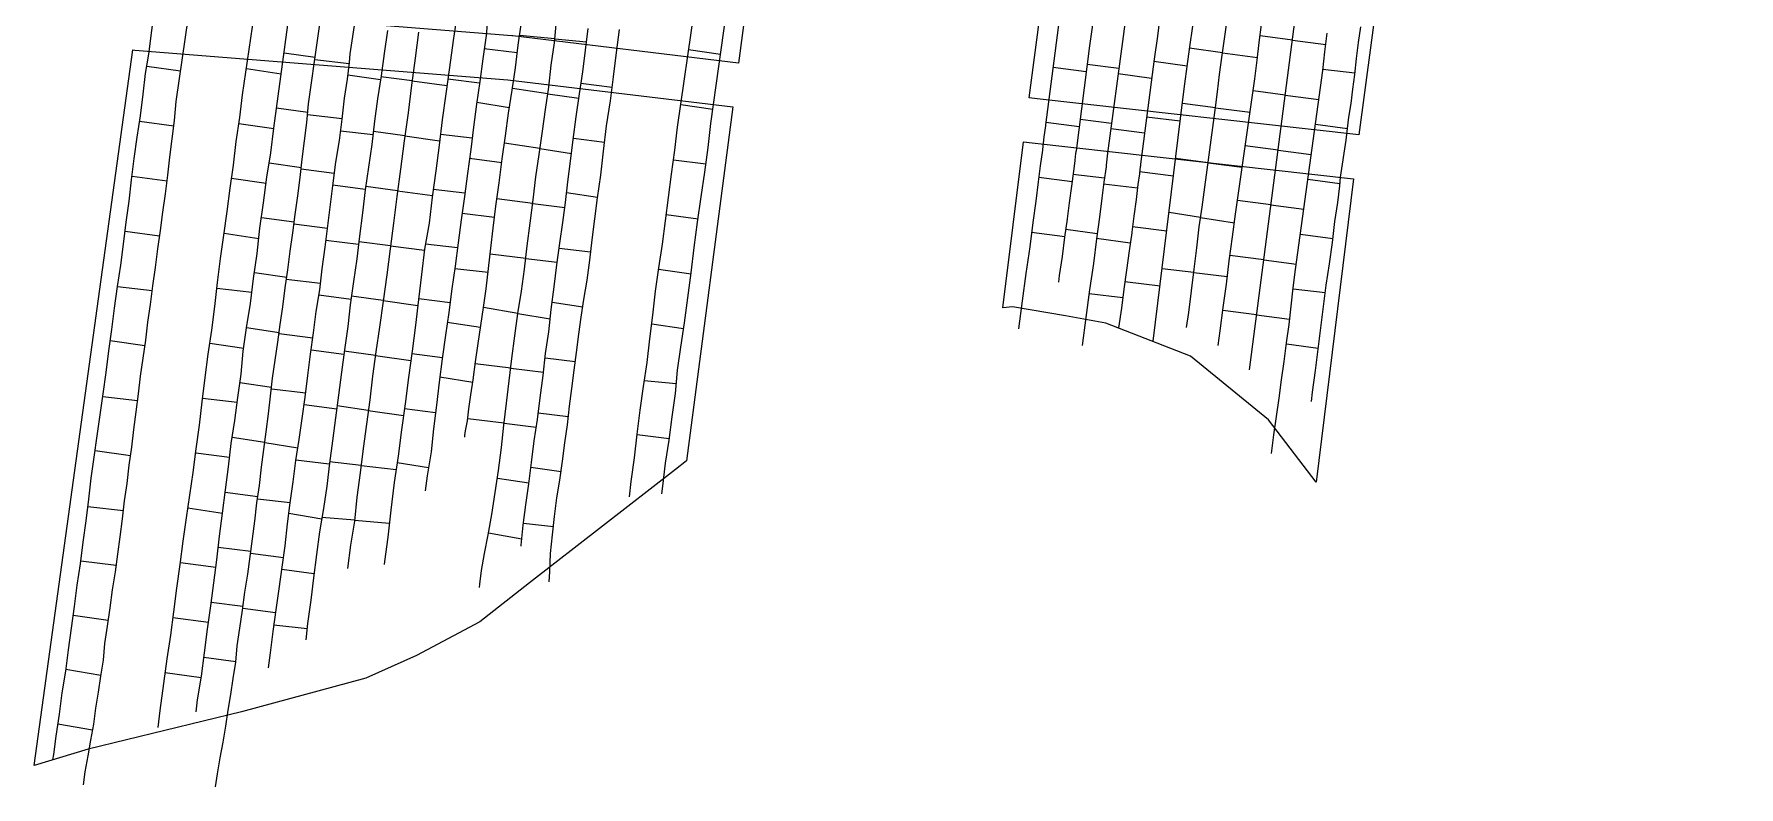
# Model space of a CAD drawing. Extents: x 705628 to 706171, y 1563556 to 1564504.
# Drawn here: x 705877.2 to 706031, y 1563555.8 to 1563623.7 of the extents above; entities that cross this region are included whole.
import ezdxf

# ---------------------------------------------------------------- set-up
doc = ezdxf.new("R2010")
doc.units = 0
doc.layers.add('10108_0101_PANTES', color=7, linetype='Continuous')
doc.layers.add('AGROCAD PLL', color=7, linetype='Continuous')
doc.layers.add('10108_0101_REAL', color=30, linetype='Continuous', lineweight=25)

msp = doc.modelspace()

# ---------------------------------------------------------------- linework, layer by layer
at = {"layer": '10108_0101_PANTES'}
for points in [[(705974.64, 1563877.24), (705940.74, 1563621.13), (705920.37, 1563623.58), (705920.29, 1563623.59), (705887.06, 1563626.24), (705886.63, 1563626.28), (705886.28, 1563626.31), (705919.43, 1563881.94), (705926.44, 1563881.16), (705926.5, 1563881.15), (705958.89, 1563878.45), (705974.64, 1563877.24)], [(706030.95, 1563870.93), (705996.69, 1563614.64), (705967.66, 1563617.89), (705966.95, 1563617.98), (706000.84, 1563874.79), (706008.67, 1563874.24), (706008.82, 1563874.24), (706008.89, 1563874.24), (706022.86, 1563874.8), (706024.79, 1563874.87), (706027.68, 1563874.47), (706028.94, 1563873.61), (706030.73, 1563871.56), (706030.95, 1563870.93)], [(705940.22, 1563617.17), (705936.05, 1563585.23), (705935.05, 1563584.46), (705921.88, 1563574.21), (705917.39, 1563570.71), (705911.7, 1563567.66), (705907.13, 1563565.61), (705895.89, 1563562.57), (705882.06, 1563559.2), (705877.2, 1563557.72), (705886.09, 1563622.31), (705886.28, 1563622.29), (705919.93, 1563619.61), (705940.22, 1563617.17)], [(705996.2, 1563610.67), (705992.84, 1563583.3), (705988.52, 1563588.92), (705981.49, 1563594.68), (705973.87, 1563597.65), (705970.22, 1563598.33), (705965.45, 1563599.13), (705964.57, 1563599.03), (705966.43, 1563614.01), (705967.2, 1563613.92), (705996.2, 1563610.67)]]:
    msp.add_lwpolyline(points, close=True, dxfattribs=at)
at = {"layer": '10108_0101_REAL'}
for points in [[(705986.82, 1563593.45), (705998.07, 1563679.94), (705998.4, 1563682.46), (705998.77, 1563684.98), (705999.05, 1563687.4), (705999.4, 1563689.82), (705999.71, 1563692.32), (706000.05, 1563694.78), (706000.37, 1563697.27), (706000.69, 1563699.72), (706000.97, 1563702.15), (706001.4, 1563704.55), (706001.71, 1563706.96), (706001.98, 1563709.36), (706002.31, 1563711.64), (706002.63, 1563713.98), (706002.91, 1563716.4), (706003.27, 1563718.84), (706003.58, 1563721.27)], [(705878.89, 1563558.24), (705878.97, 1563558.72), (705879.18, 1563560.37), (705879.48, 1563562.36), (705879.73, 1563564.3), (705880.05, 1563566.26), (705880.3, 1563568.18), (705880.58, 1563570.12), (705880.83, 1563572.08), (705881.08, 1563574.01), (705881.37, 1563575.93), (705881.63, 1563577.88), (705881.89, 1563579.8), (705882.12, 1563581.76), (705882.34, 1563583.67), (705882.62, 1563585.57), (705882.87, 1563587.49), (705883.17, 1563589.39), (705883.43, 1563591.29), (705883.71, 1563593.21), (705883.95, 1563595.17), (705884.21, 1563597.09), (705884.46, 1563599.01), (705884.71, 1563600.95), (705885.03, 1563602.89), (705885.25, 1563604.79), (705885.51, 1563606.76), (705885.76, 1563608.68), (705885.99, 1563610.59), (705886.23, 1563612.53), (705886.48, 1563614.43), (705886.79, 1563616.38), (705887.04, 1563618.31), (705887.25, 1563620.2), (705887.53, 1563621.93), (705888.4, 1563628.6)], [(705881.64, 1563556), (705881.81, 1563557.16), (705882.06, 1563558.61), (705882.32, 1563560.03), (705882.57, 1563561.47), (705882.77, 1563562.92), (705883, 1563564.35), (705883.21, 1563565.79), (705883.46, 1563567.24), (705883.59, 1563568.73), (705883.82, 1563570.32), (705884.05, 1563571.95), (705884.28, 1563573.58), (705884.54, 1563575.2), (705884.74, 1563576.8), (705884.96, 1563578.38), (705885.18, 1563579.99), (705885.36, 1563581.62), (705885.59, 1563583.19), (705885.78, 1563584.85), (705886, 1563586.45), (705886.19, 1563588.06), (705886.4, 1563589.65), (705886.6, 1563591.27), (705886.78, 1563592.88), (705887.02, 1563594.5), (705887.26, 1563596.13), (705887.46, 1563597.73), (705887.69, 1563599.34), (705887.9, 1563601.03), (705888.15, 1563602.68), (705888.37, 1563604.36), (705888.59, 1563606.01), (705888.82, 1563607.66), (705889.04, 1563609.34), (705889.27, 1563611), (705889.45, 1563612.64), (705889.64, 1563614.3), (705889.86, 1563615.96), (705890.01, 1563617.65), (705891.65, 1563629.09)], [(705891.8, 1563562.58), (705891.92, 1563563.65), (705892.28, 1563565.81), (705892.58, 1563567.91), (705892.85, 1563570.05), (705893.13, 1563572.13), (705893.4, 1563574.23), (705893.68, 1563576.31), (705893.93, 1563578.42), (705894.18, 1563580.5), (705894.46, 1563582.61), (705894.73, 1563584.68), (705894.98, 1563586.78), (705895.3, 1563588.86), (705895.56, 1563590.96), (705895.87, 1563593.06), (705896.06, 1563595.14), (705896.36, 1563597.23), (705896.7, 1563599.44), (705896.99, 1563601.68), (705897.31, 1563603.94), (705897.57, 1563606.23), (705897.88, 1563608.52), (705898.2, 1563610.82), (705898.54, 1563613.03), (705898.83, 1563615.25), (705900.71, 1563629.26)], [(705893.57, 1563555.8), (705893.74, 1563556.97), (705893.99, 1563558.42), (705894.25, 1563559.83), (705894.5, 1563561.27), (705894.7, 1563562.73), (705894.93, 1563564.15), (705895.15, 1563565.59), (705895.39, 1563567.05), (705895.52, 1563568.53), (705895.75, 1563570.13), (705895.98, 1563571.75), (705896.21, 1563573.38), (705896.47, 1563575), (705896.67, 1563576.6), (705896.89, 1563578.19), (705897.11, 1563579.79), (705897.29, 1563581.43), (705897.52, 1563582.99), (705897.71, 1563584.65), (705897.93, 1563586.26), (705898.12, 1563587.86), (705898.34, 1563589.46), (705898.53, 1563591.08), (705898.71, 1563592.68), (705898.95, 1563594.31), (705899.19, 1563595.93), (705899.39, 1563597.53), (705899.62, 1563599.14), (705899.83, 1563600.84), (705900.08, 1563602.48), (705900.3, 1563604.16), (705900.52, 1563605.82), (705900.75, 1563607.47), (705900.97, 1563609.15), (705901.2, 1563610.8), (705901.38, 1563612.45), (705901.57, 1563614.1), (705901.79, 1563615.77), (705901.94, 1563617.45), (705903.58, 1563628.9)], [(705888.38, 1563561.17), (705888.58, 1563562.69), (705888.89, 1563565.13), (705889.19, 1563567.36), (705889.52, 1563569.5), (705889.79, 1563571.61), (705890.08, 1563573.75), (705890.37, 1563575.86), (705890.63, 1563577.98), (705890.93, 1563580.08), (705891.25, 1563582.14), (705891.55, 1563584.19), (705891.82, 1563586.3), (705892.1, 1563588.44), (705892.35, 1563590.56), (705892.62, 1563592.74), (705892.9, 1563594.87), (705893.23, 1563597.02), (705893.49, 1563599.17), (705893.74, 1563601.31), (705894, 1563603.48), (705894.3, 1563605.59), (705894.62, 1563607.72), (705894.89, 1563609.83), (705895.17, 1563611.92), (705895.42, 1563614.04), (705895.74, 1563616.21), (705895.99, 1563618.26), (705897.34, 1563627.49)], [(705933.81, 1563582.26), (705933.89, 1563582.93), (705934.15, 1563585.03), (705934.47, 1563587.11), (705934.73, 1563589.21), (705935.04, 1563591.31), (705935.23, 1563593.4), (705935.52, 1563595.49), (705935.86, 1563597.69), (705936.15, 1563599.93), (705936.47, 1563602.2), (705936.74, 1563604.48), (705937.04, 1563606.77), (705937.36, 1563609.07), (705937.7, 1563611.28), (705937.99, 1563613.5), (705938.22, 1563615.68), (705939.88, 1563627.51)], [(705898.33, 1563566.56), (705898.52, 1563567.89), (705898.76, 1563569.84), (705899.02, 1563571.78), (705899.31, 1563573.69), (705899.56, 1563575.64), (705899.83, 1563577.56), (705900.06, 1563579.53), (705900.28, 1563581.44), (705900.56, 1563583.34), (705900.81, 1563585.26), (705901.11, 1563587.16), (705901.36, 1563589.06), (705901.65, 1563590.98), (705901.88, 1563592.94), (705902.14, 1563594.86), (705902.4, 1563596.78), (705902.65, 1563598.71), (705902.97, 1563600.65), (705903.18, 1563602.55), (705903.44, 1563604.52), (705903.69, 1563606.45), (705903.92, 1563608.35), (705904.16, 1563610.3), (705904.41, 1563612.2), (705904.73, 1563614.15), (705904.98, 1563616.07), (705905.19, 1563617.96), (705905.46, 1563619.69), (705905.63, 1563621.19), (705905.71, 1563621.95), (705905.71, 1563621.96), (705906.21, 1563625.3)], [(705915.34, 1563625.57), (705914.99, 1563623.16), (705914.65, 1563620.72), (705914.32, 1563618.34), (705914, 1563616.01), (705913.72, 1563613.72), (705913.43, 1563611.39), (705913.1, 1563609.04), (705912.83, 1563606.67), (705912.42, 1563604.34), (705912.15, 1563602.06), (705911.88, 1563599.78), (705911.61, 1563597.46), (705911.28, 1563595.12), (705910.96, 1563592.76), (705910.67, 1563590.37), (705910.34, 1563588.04), (705910.03, 1563585.66), (705909.68, 1563583.27), (705909.36, 1563580.79), (705909.1, 1563578.33), (705908.81, 1563576.15), (705908.76, 1563575.88)], [(705918.16, 1563625.72), (705917.96, 1563623.62), (705917.67, 1563621.51), (705917.39, 1563619.48), (705917.11, 1563617.41), (705916.82, 1563615.34), (705916.58, 1563613.32), (705916.28, 1563611.15), (705916.03, 1563609.1), (705915.72, 1563606.99), (705915.43, 1563604.9), (705915.18, 1563602.8), (705914.87, 1563600.74), (705914.6, 1563598.63), (705914.29, 1563596.56), (705914.01, 1563594.45), (705913.74, 1563592.34), (705913.49, 1563590.25), (705913.22, 1563588.12), (705913, 1563586.04), (705912.65, 1563583.89), (705912.47, 1563582.53)], [(705917.38, 1563573.79), (705917.4, 1563574.1), (705917.54, 1563575.32), (705917.82, 1563576.87), (705918.15, 1563578.54), (705918.48, 1563580.4), (705918.79, 1563582.37), (705919.08, 1563584.37), (705919.36, 1563586.42), (705919.57, 1563588.44), (705919.81, 1563590.44), (705920.04, 1563592.45), (705920.29, 1563594.47), (705920.55, 1563596.51), (705920.83, 1563598.53), (705921.16, 1563600.53), (705921.43, 1563602.54), (705921.67, 1563604.64), (705921.94, 1563606.69), (705922.21, 1563608.8), (705922.45, 1563610.85), (705922.74, 1563612.87), (705923.05, 1563614.97), (705923.33, 1563616.94), (705923.61, 1563618.94), (705923.84, 1563620.95), (705924.12, 1563622.95), (705924.3, 1563624.94)], [(705930.89, 1563581.98), (705931.06, 1563583.37), (705931.35, 1563585.51), (705931.6, 1563587.63), (705931.87, 1563589.81), (705932.15, 1563591.94), (705932.48, 1563594.09), (705932.74, 1563596.24), (705932.99, 1563598.38), (705933.25, 1563600.55), (705933.55, 1563602.66), (705933.87, 1563604.79), (705934.14, 1563606.9), (705934.42, 1563608.99), (705934.67, 1563611.11), (705934.99, 1563613.27), (705935.24, 1563615.33), (705936.75, 1563625.94)], [(705969.66, 1563625.02), (705968.43, 1563615.55), (705968.42, 1563615.47), (705968.27, 1563614.46), (705968.15, 1563613.33), (705968.14, 1563613.27), (705967.93, 1563611.86), (705967.74, 1563610.4), (705967.53, 1563608.67), (705967.28, 1563606.74), (705966.99, 1563604.55), (705966.64, 1563602.15), (705966.31, 1563599.66), (705965.97, 1563597.14)], [(705975.7, 1563625.59), (705975.41, 1563623.52), (705974.02, 1563612.99), (705973.9, 1563611.9), (705973.9, 1563611.87), (705973.89, 1563611.77), (705973.68, 1563610.37), (705973.49, 1563608.95), (705973.28, 1563607.21), (705973.02, 1563605.26), (705972.73, 1563603.05), (705972.39, 1563600.65), (705972.06, 1563598.17), (705971.72, 1563595.65)], [(705978.8, 1563625.81), (705978.51, 1563623.56), (705978.21, 1563621.47), (705976.99, 1563611.99), (705976.97, 1563611.87), (705976.97, 1563611.84), (705976.95, 1563611.75), (705976.89, 1563611.18), (705976.88, 1563611.12), (705976.75, 1563610.18), (705976.58, 1563608.83), (705976.38, 1563607.32), (705976.2, 1563605.87), (705976.19, 1563605.81), (705975.96, 1563604.19), (705975.73, 1563602.43), (705975.48, 1563600.73), (705975.26, 1563599.01), (705975.01, 1563597.23)], [(705981.13, 1563597.27), (705981.33, 1563598.62), (705981.58, 1563600.58), (705981.81, 1563602.54), (705982.06, 1563604.46), (705982.27, 1563606.35), (705982.56, 1563608.12), (705983.74, 1563617.11), (705983.93, 1563618.52), (705984.11, 1563620.1), (705984.36, 1563621.84), (705984.62, 1563623.73), (705984.88, 1563625.61)], [(705909.07, 1563624.07), (705908.78, 1563621.99), (705908.49, 1563619.98), (705908.18, 1563617.89), (705907.9, 1563615.88), (705907.67, 1563613.77), (705907.35, 1563611.74), (705907.07, 1563609.68), (705906.81, 1563607.61), (705906.56, 1563605.52), (705906.3, 1563603.46), (705905.99, 1563601.42), (705905.71, 1563599.32), (705905.48, 1563597.35), (705905.18, 1563595.26), (705904.91, 1563593.23), (705904.66, 1563591.15), (705904.39, 1563589.1), (705904.12, 1563587.03), (705903.84, 1563585.03), (705903.59, 1563582.94), (705903.3, 1563580.92), (705902.95, 1563578.82), (705902.68, 1563576.78), (705902.39, 1563574.67), (705902.17, 1563572.64), (705901.87, 1563570.54), (705901.7, 1563569.07)], [(705911.86, 1563623.91), (705911.57, 1563621.56), (705911.24, 1563619.12), (705910.92, 1563616.63), (705910.56, 1563614.1), (705910.23, 1563611.54), (705909.9, 1563609.09), (705909.61, 1563606.68), (705909.31, 1563604.36), (705909.01, 1563602.03), (705908.69, 1563599.64), (705908.34, 1563597.3), (705908.03, 1563595.06), (705907.72, 1563592.88), (705907.48, 1563590.73), (705907.17, 1563588.53), (705906.88, 1563586.35), (705906.62, 1563584.14), (705906.29, 1563581.94), (705906.1, 1563579.78), (705905.73, 1563577.63), (705905.45, 1563575.52)], [(705916.05, 1563587.37), (705916.06, 1563587.51), (705916.11, 1563587.93), (705916.29, 1563588.85), (705916.42, 1563589.91), (705916.59, 1563591.18), (705916.8, 1563592.54), (705917.01, 1563594.17), (705917.25, 1563595.83), (705917.5, 1563597.44), (705917.73, 1563599.06), (705917.97, 1563600.76), (705918.18, 1563602.58), (705918.39, 1563604.42), (705918.6, 1563606.24), (705918.85, 1563608.21), (705919.14, 1563610.33), (705919.42, 1563612.5), (705919.71, 1563614.56), (705919.98, 1563616.62), (705920.31, 1563618.67), (705920.61, 1563620.69), (705920.87, 1563622.75), (705921.16, 1563624.82)], [(705921.12, 1563577.54), (705921.12, 1563577.61), (705921.32, 1563579.42), (705921.56, 1563581.27), (705921.82, 1563583.15), (705922.07, 1563585.08), (705922.29, 1563587.02), (705922.59, 1563588.95), (705922.83, 1563590.92), (705923.1, 1563592.93), (705923.32, 1563594.91), (705923.61, 1563596.86), (705923.83, 1563598.89), (705924.09, 1563600.92), (705924.33, 1563602.92), (705924.61, 1563604.88), (705924.87, 1563606.74), (705925.13, 1563608.55), (705925.32, 1563610.4), (705925.58, 1563612.28), (705925.83, 1563614.24), (705926.09, 1563616.29), (705926.38, 1563618.34), (705926.68, 1563620.35), (705926.93, 1563622.29), (705927.18, 1563624.26)], [(705923.64, 1563574.3), (705923.7, 1563575.21), (705923.76, 1563576.87), (705923.95, 1563578.55), (705924.13, 1563580.22), (705924.33, 1563581.88), (705924.61, 1563583.49), (705924.86, 1563585.19), (705925.06, 1563586.85), (705925.29, 1563588.49), (705925.49, 1563590.17), (705925.71, 1563591.75), (705925.9, 1563593.42), (705926.11, 1563595.02), (705926.33, 1563596.65), (705926.55, 1563598.19), (705926.79, 1563599.78), (705927.08, 1563601.53), (705927.31, 1563603.34), (705927.52, 1563605.18), (705927.78, 1563607.07), (705928.01, 1563608.97), (705928.31, 1563611.01), (705928.55, 1563613.18), (705928.83, 1563615.46), (705929.17, 1563617.73), (705929.44, 1563619.9), (705929.73, 1563622.08), (705929.99, 1563624.15)], [(705972.68, 1563624.78), (705972.39, 1563622.68), (705971.17, 1563613.21), (705971.16, 1563613.13), (705971.13, 1563612.98), (705971.06, 1563612.36), (705971.06, 1563612.32), (705970.93, 1563611.38), (705970.76, 1563610.03), (705970.55, 1563608.52), (705970.38, 1563607.06), (705970.37, 1563607.03), (705970.14, 1563605.42), (705969.91, 1563603.66), (705969.66, 1563601.95), (705969.59, 1563601.36)], [(705978.14, 1563596.03), (705980.8, 1563617.84), (705980.99, 1563619.24), (705981.18, 1563620.83), (705981.42, 1563622.59), (705981.69, 1563624.47)], [(705983.98, 1563595.64), (705984.18, 1563596.96), (705984.44, 1563599.06), (705984.73, 1563601.16), (705984.98, 1563603.28), (705985.29, 1563605.44), (705985.54, 1563607.5), (705987.31, 1563619.71), (705987.5, 1563621.38), (705987.69, 1563623), (705987.9, 1563624.61)], [(705988.8, 1563585.88), (705989.01, 1563587.57), (705989.26, 1563589.22), (705989.48, 1563590.9), (705989.7, 1563592.55), (705989.93, 1563594.2), (705990.15, 1563595.88), (705990.38, 1563597.53), (705990.56, 1563599.18), (705990.75, 1563600.84), (705990.97, 1563602.5), (705993.43, 1563620.47), (705993.62, 1563622.15), (705993.83, 1563623.82)], [(705992.41, 1563590.59), (705992.5, 1563591.42), (705992.76, 1563593.39), (705993.01, 1563595.32), (705993.24, 1563597.22), (705993.48, 1563599.17), (705993.73, 1563601.07), (705994.04, 1563603.02), (705994.29, 1563604.94), (705994.51, 1563606.83), (705994.78, 1563608.56), (705994.95, 1563610.05), (705995.03, 1563610.82), (705995.03, 1563610.83), (705995.53, 1563614.16), (705995.55, 1563614.44), (705995.65, 1563615.23), (705995.77, 1563616.26), (705995.97, 1563617.49), (705996.14, 1563618.78), (705996.3, 1563620.11), (705996.48, 1563621.55), (705996.65, 1563623), (705996.86, 1563624.41)]]:
    msp.add_lwpolyline(points, dxfattribs=at)
at = {"layer": 'AGROCAD PLL', "color": 1, "true_color": 0xff0000}
for points in [[(705924.16, 1563623.32), (705920.99, 1563623.61)], [(705984.39, 1563622.06), (705987.53, 1563621.62)], [(705984.39, 1563622.06), (705987.53, 1563621.62)], [(705890.4, 1563620.39), (705887.35, 1563620.82)], [(705896.34, 1563620.64), (705899.49, 1563620.17)], [(705896.34, 1563620.64), (705899.49, 1563620.17)], [(705905.62, 1563621.07), (705902.51, 1563621.42)], [(705911.29, 1563619.52), (705914.43, 1563619.09)], [(705923.53, 1563618.36), (705920.33, 1563618.82)], [(705977.99, 1563619.75), (705974.96, 1563620.15)], [(705889.79, 1563615.43), (705886.7, 1563615.85)], [(705895.66, 1563615.68), (705898.82, 1563615.22)], [(705895.66, 1563615.68), (705898.82, 1563615.22)], [(705904.98, 1563616.11), (705901.86, 1563616.47)], [(705983.74, 1563617.1), (705986.87, 1563616.69)], [(705983.74, 1563617.1), (705986.87, 1563616.69)], [(705910.62, 1563614.56), (705913.77, 1563614.11)], [(705977.35, 1563614.8), (705974.31, 1563615.19)], [(705922.82, 1563613.41), (705919.61, 1563613.89)], [(705979.96, 1563610.92), (705976.9, 1563611.3)], [(705983.09, 1563612.14), (705986.16, 1563611.74)], [(705983.09, 1563612.14), (705986.16, 1563611.74)], [(705889.2, 1563610.46), (705886.03, 1563610.89)], [(705895.01, 1563610.73), (705898.12, 1563610.3)], [(705895.01, 1563610.73), (705898.12, 1563610.3)], [(705909.97, 1563609.61), (705913.12, 1563609.18)], [(705976.71, 1563609.84), (705973.66, 1563610.21)], [(705922.17, 1563608.45), (705918.94, 1563608.87)], [(705988.75, 1563608.32), (705985.72, 1563608.72)], [(705903.66, 1563606.2), (705900.63, 1563606.59)], [(705982.41, 1563607.19), (705985.45, 1563606.7)], [(705982.41, 1563607.19), (705985.45, 1563606.7)], [(705888.52, 1563605.51), (705885.4, 1563605.93)], [(705894.33, 1563605.77), (705897.46, 1563605.3)], [(705894.33, 1563605.77), (705897.46, 1563605.3)], [(705976.06, 1563604.88), (705973.03, 1563605.31)], [(705979.35, 1563605.96), (705976.26, 1563606.34)], [(705909.35, 1563604.64), (705912.41, 1563604.25)], [(705921.54, 1563603.49), (705918.33, 1563603.87)], [(705988.11, 1563603.36), (705985.05, 1563603.76)], [(705981.78, 1563602.23), (705984.81, 1563601.88)], [(705981.78, 1563602.23), (705984.81, 1563601.88)], [(705887.84, 1563600.56), (705884.71, 1563600.93)], [(705887.84, 1563600.56), (705884.71, 1563600.93)], [(705893.69, 1563600.81), (705896.83, 1563600.44)], [(705893.69, 1563600.81), (705896.83, 1563600.44)], [(705903.03, 1563601.24), (705899.94, 1563601.59)], [(705975.38, 1563599.93), (705972.34, 1563600.31)], [(705978.75, 1563601), (705975.57, 1563601.38)], [(705908.69, 1563599.69), (705911.82, 1563599.26)], [(705920.83, 1563598.54), (705917.73, 1563599.07)], [(705920.83, 1563598.54), (705917.73, 1563599.07)], [(705987.46, 1563598.41), (705984.41, 1563598.8)], [(705887.18, 1563595.6), (705884.07, 1563596.06)], [(705893.05, 1563595.86), (705896.1, 1563595.39)], [(705893.05, 1563595.86), (705896.1, 1563595.39)], [(705902.33, 1563596.29), (705899.29, 1563596.7)], [(705907.98, 1563594.74), (705911.17, 1563594.29)], [(705920.18, 1563593.59), (705916.98, 1563593.97)], [(705886.53, 1563590.64), (705883.39, 1563591.02)], [(705901.69, 1563591.33), (705898.6, 1563591.71)], [(705892.39, 1563590.9), (705895.51, 1563590.51)], [(705892.39, 1563590.9), (705895.51, 1563590.51)], [(705907.34, 1563589.78), (705910.52, 1563589.33)], [(705919.59, 1563588.62), (705916.31, 1563589.02)], [(705885.89, 1563585.68), (705882.69, 1563586.12)], [(705891.77, 1563585.94), (705894.83, 1563585.55)], [(705891.77, 1563585.94), (705894.83, 1563585.55)], [(705906.7, 1563584.82), (705909.85, 1563584.45)], [(705885.26, 1563580.73), (705882.04, 1563581.09)], [(705891.07, 1563580.99), (705894.18, 1563580.5)], [(705891.07, 1563580.99), (705894.18, 1563580.5)], [(705891.07, 1563580.99), (705894.18, 1563580.5)], [(705891.07, 1563580.99), (705894.18, 1563580.5)], [(705906.11, 1563579.86), (705909.23, 1563579.59)], [(705918.18, 1563578.72), (705921.19, 1563578.19)], [(705918.18, 1563578.72), (705921.19, 1563578.19)], [(705884.61, 1563575.77), (705881.41, 1563576.18)], [(705890.39, 1563576.04), (705893.59, 1563575.64)], [(705890.39, 1563576.04), (705893.59, 1563575.64)], [(705883.89, 1563570.82), (705880.73, 1563571.27)], [(705889.72, 1563571.08), (705892.93, 1563570.66)], [(705889.72, 1563571.08), (705892.93, 1563570.66)], [(705883.23, 1563565.87), (705880.07, 1563566.4)], [(705889.02, 1563566.13), (705892.26, 1563565.69)], [(705889.02, 1563566.13), (705892.26, 1563565.69)], [(705882.47, 1563560.92), (705879.34, 1563561.46)]]:
    msp.add_lwpolyline(points, dxfattribs=at)
at = {"layer": 'AGROCAD PLL', "color": 5, "true_color": 0x0000ff}
for points in [[(705924.16, 1563623.32), (705927.02, 1563623.06)], [(705924.16, 1563623.32), (705927.02, 1563623.06)], [(705990.69, 1563623.2), (705987.77, 1563623.58)], [(705899.74, 1563622.04), (705902.54, 1563621.66)], [(705939.09, 1563621.9), (705936.23, 1563622.31)], [(705972.18, 1563621.03), (705975.03, 1563620.66)], [(705993.44, 1563620.57), (705996.32, 1563620.24)], [(705911.29, 1563619.52), (705908.48, 1563619.9)], [(705911.29, 1563619.52), (705908.48, 1563619.9)], [(705917.37, 1563619.3), (705914.51, 1563619.69)], [(705929.32, 1563618.93), (705926.52, 1563619.28)], [(705923.53, 1563618.36), (705926.33, 1563617.96)], [(705923.53, 1563618.36), (705926.33, 1563617.96)], [(705938.4, 1563616.95), (705935.53, 1563617.36)], [(705990.04, 1563618.24), (705987.15, 1563618.62)], [(705899.07, 1563617.09), (705901.88, 1563616.71)], [(705971.54, 1563616.07), (705974.38, 1563615.7)], [(705992.76, 1563615.61), (705995.65, 1563615.22)], [(705992.76, 1563615.61), (705995.65, 1563615.22)], [(705907.77, 1563614.66), (705904.83, 1563614.99)], [(705910.62, 1563614.56), (705907.8, 1563614.96)], [(705910.62, 1563614.56), (705907.8, 1563614.96)], [(705916.7, 1563614.35), (705913.84, 1563614.69)], [(705928.65, 1563613.97), (705925.84, 1563614.32)], [(705922.82, 1563613.41), (705925.67, 1563612.98)], [(705922.82, 1563613.41), (705925.67, 1563612.98)], [(705898.4, 1563612.13), (705901.3, 1563611.69)], [(705919.37, 1563612.14), (705916.47, 1563612.51)], [(705970.89, 1563611.11), (705973.74, 1563610.76)], [(705909.97, 1563609.61), (705907.11, 1563609.99)], [(705909.97, 1563609.61), (705907.11, 1563609.99)], [(705916.06, 1563609.39), (705913.2, 1563609.73)], [(705992.09, 1563610.66), (705994.97, 1563610.26)], [(705922.17, 1563608.45), (705925.06, 1563608.08)], [(705922.17, 1563608.45), (705925.06, 1563608.08)], [(705928.02, 1563609.01), (705925.22, 1563609.42)], [(705918.72, 1563607.18), (705915.8, 1563607.56)], [(705937.08, 1563607.04), (705934.21, 1563607.44)], [(705982.41, 1563607.19), (705979.56, 1563607.65)], [(705909.35, 1563604.64), (705906.49, 1563605.01)], [(705909.35, 1563604.64), (705906.49, 1563605.01)], [(705970.25, 1563606.15), (705973.09, 1563605.75)], [(705915.38, 1563604.44), (705912.5, 1563604.78)], [(705921.54, 1563603.49), (705924.37, 1563603.16)], [(705921.54, 1563603.49), (705924.37, 1563603.16)], [(705927.39, 1563604.05), (705924.54, 1563604.38)], [(705897.07, 1563602.22), (705899.98, 1563601.81)], [(705981.78, 1563602.23), (705978.94, 1563602.56)], [(705990.74, 1563600.75), (705993.64, 1563600.43)], [(705905.78, 1563599.79), (705902.89, 1563600.18)], [(705908.69, 1563599.69), (705905.81, 1563600.08)], [(705908.69, 1563599.69), (705905.81, 1563600.08)], [(705914.71, 1563599.48), (705911.89, 1563599.85)], [(705926.69, 1563599.1), (705923.92, 1563599.52)], [(705935.78, 1563597.13), (705932.9, 1563597.57)], [(705990.14, 1563595.79), (705993.02, 1563595.41)], [(705907.98, 1563594.74), (705905.16, 1563595.13)], [(705907.98, 1563594.74), (705905.16, 1563595.13)], [(705914.02, 1563594.53), (705911.25, 1563594.9)], [(705926, 1563594.15), (705923.28, 1563594.51)], [(705895.76, 1563592.31), (705898.62, 1563591.89)], [(705935.12, 1563592.17), (705932.23, 1563592.44)], [(705907.34, 1563589.78), (705904.53, 1563590.18)], [(705907.34, 1563589.78), (705904.53, 1563590.18)], [(705913.4, 1563589.57), (705910.61, 1563589.93)], [(705925.37, 1563589.19), (705922.66, 1563589.52)], [(705919.59, 1563588.62), (705922.49, 1563588.27)], [(705919.59, 1563588.62), (705922.49, 1563588.27)], [(705934.48, 1563587.21), (705931.59, 1563587.57)], [(705906.7, 1563584.82), (705903.85, 1563585.15)], [(705906.7, 1563584.82), (705903.85, 1563585.15)], [(705912.77, 1563584.61), (705909.94, 1563585.06)], [(705918.98, 1563583.66), (705921.83, 1563583.25)], [(705918.98, 1563583.66), (705921.83, 1563583.25)], [(705924.72, 1563584.23), (705922.01, 1563584.64)], [(705924.03, 1563579.28), (705921.34, 1563579.56)], [(705902.44, 1563575.02), (705899.54, 1563575.42)], [(705893.17, 1563572.48), (705896.03, 1563572.12)], [(705892.52, 1563567.52), (705895.4, 1563567.11)]]:
    msp.add_lwpolyline(points, dxfattribs=at)
at = {"layer": 'AGROCAD PLL', "color": 3, "true_color": 0x00ff00}
for points in [[(705920.78, 1563622.04), (705917.8, 1563622.42)], [(705984.39, 1563622.06), (705981.41, 1563622.48)], [(705990.69, 1563623.2), (705993.7, 1563622.81)], [(705990.69, 1563623.2), (705993.7, 1563622.81)], [(705969.11, 1563620.75), (705972.09, 1563620.36)], [(705981.18, 1563620.85), (705978.19, 1563621.27)], [(705908.43, 1563619.61), (705905.5, 1563620.05)], [(705920.05, 1563617.09), (705917.13, 1563617.56)], [(705983.74, 1563617.1), (705980.76, 1563617.49)], [(705990.04, 1563618.24), (705993.07, 1563617.85)], [(705990.04, 1563618.24), (705993.07, 1563617.85)], [(705968.46, 1563615.79), (705971.45, 1563615.4)], [(705980.57, 1563615.89), (705977.54, 1563616.26)], [(705989.4, 1563613.28), (705986.43, 1563613.67)], [(705989.4, 1563613.28), (705992.39, 1563612.89)], [(705989.4, 1563613.28), (705992.39, 1563612.89)], [(705904.27, 1563611.16), (705901.28, 1563611.55)], [(705937.79, 1563611.99), (705934.85, 1563612.37)], [(705983.09, 1563612.14), (705980.16, 1563612.53)], [(705907.07, 1563609.71), (705904.14, 1563610.11)], [(705967.8, 1563610.83), (705970.81, 1563610.44)], [(705988.75, 1563608.32), (705991.72, 1563607.94)], [(705988.75, 1563608.32), (705991.72, 1563607.94)], [(705897.7, 1563607.18), (705900.66, 1563606.79)], [(705906.46, 1563604.74), (705903.52, 1563605.11)], [(705967.16, 1563605.88), (705970.15, 1563605.48)], [(705991.41, 1563605.7), (705994.33, 1563605.3)], [(705988.11, 1563603.36), (705991.04, 1563602.98)], [(705988.11, 1563603.36), (705991.04, 1563602.98)], [(705918.14, 1563602.22), (705915.15, 1563602.56)], [(705936.46, 1563602.08), (705933.52, 1563602.49)], [(705896.36, 1563597.27), (705899.3, 1563596.82)], [(705917.47, 1563597.26), (705914.46, 1563597.72)], [(705920.83, 1563598.54), (705923.74, 1563598.05)], [(705920.83, 1563598.54), (705923.74, 1563598.05)], [(705987.46, 1563598.41), (705990.43, 1563598.02)], [(705987.46, 1563598.41), (705990.43, 1563598.02)], [(705905.12, 1563594.83), (705902.19, 1563595.23)], [(705916.77, 1563592.31), (705913.8, 1563592.77)], [(705920.18, 1563593.59), (705923.14, 1563593.23)], [(705920.18, 1563593.59), (705923.14, 1563593.23)], [(705904.49, 1563589.88), (705901.54, 1563590.27)], [(705895.07, 1563587.36), (705898, 1563586.9)], [(705900.99, 1563586.38), (705898, 1563586.86)], [(705903.82, 1563584.92), (705900.81, 1563585.28)], [(705894.43, 1563582.4), (705897.38, 1563582.01)], [(705900.28, 1563581.43), (705897.34, 1563581.78)], [(705903.14, 1563579.97), (705900.17, 1563580.47)], [(705906.11, 1563579.86), (705903.16, 1563580.11)], [(705906.11, 1563579.86), (705903.16, 1563580.11)], [(705893.81, 1563577.44), (705896.74, 1563577.09)], [(705899.68, 1563576.47), (705896.71, 1563576.88)], [(705898.98, 1563571.52), (705896.01, 1563571.91)], [(705901.81, 1563570.06), (705898.83, 1563570.39)]]:
    msp.add_lwpolyline(points, dxfattribs=at)

doc.saveas('drawing.dxf')
